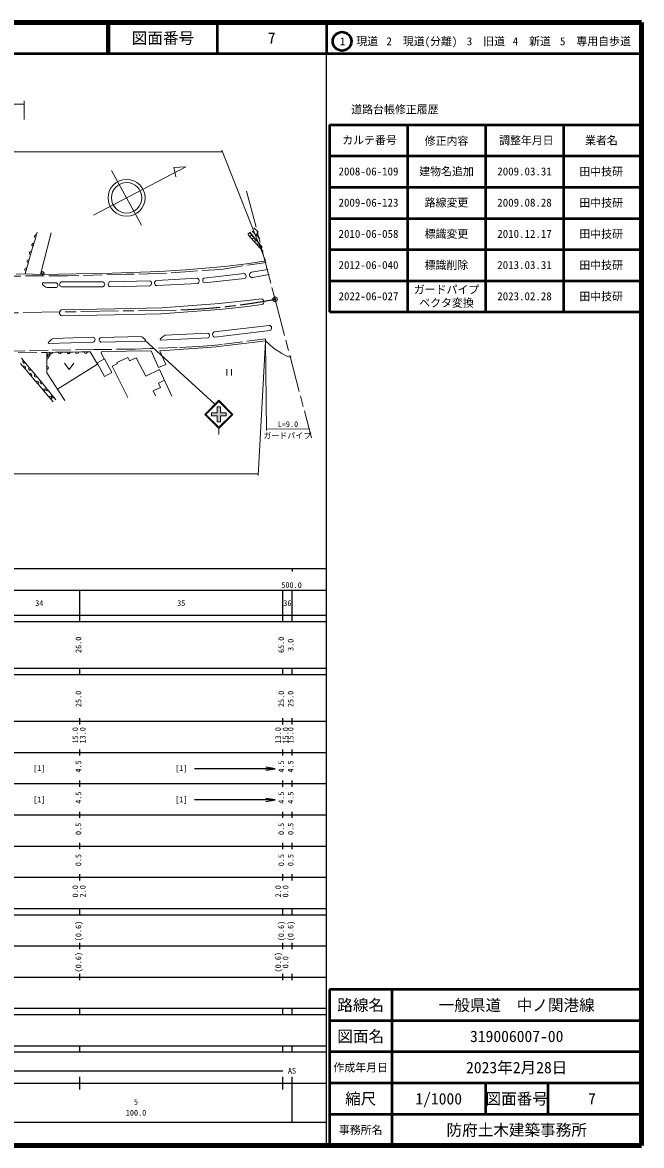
# Model space of a CAD drawing. Units: millimetres, scale not verified. Extents: x 40000 to 680000, y 20000 to 380000.
# Drawn here: x 481610 to 680000, y 20000 to 380000 of the extents above; entities that cross this region are included whole.
import ezdxf
from ezdxf.enums import TextEntityAlignment as Align

# ---------------------------------------------------------------- set-up
doc = ezdxf.new("R2010")
doc.units = ezdxf.units.MM
doc.header["$LTSCALE"] = 1000
doc.header["$PDMODE"] = 32
doc.header["$PDSIZE"] = 500
doc.linetypes.add('CHAIN', pattern=[18.5, 12, -1.5, 3.5, -1.5])
doc.linetypes.add('DASHED', pattern=[7.5, 6, -1.5])
for name, color, linetype, lineweight in [('M-BGD', 7, 'Continuous', 13), ('M-BGD-EXST', 7, 'Continuous', 13), ('M-BMK', 2, 'CHAIN', 13), ('M-BMK-SRVR', 3, 'Continuous', 13), ('M-STR-HTXT', 7, 'Continuous', 13), ('M-STR-STRC', 7, 'Continuous', 13), ('M-STR-STRD', 7, 'Continuous', 13), ('M-TTL', 2, 'Continuous', 140), ('M-TTL-BAND', 7, 'Continuous', 25), ('M-TTL-FRAM', 2, 'Continuous', 50), ('M-TTL-LINE', 7, 'Continuous', 50)]:
    doc.layers.add(name, color=color, linetype=linetype, lineweight=lineweight)
doc.layers.add('M-OTRS', color=6, linetype='Continuous')
doc.layers.add('M-TTL-TXT', color=7, linetype='Continuous')
doc.styles.add('ＭＳ ゴシック', font='')
doc.styles.get('ＭＳ ゴシック').set_extended_font_data('MS Gothic')

# ---------------------------------------------------------------- blocks, each defined once
blk = doc.blocks.new('open_arrow')
at = {"color": 0, "linetype": 'Continuous', "lineweight": -2}
blk.add_lwpolyline([(7.5, 1.25), (0, 0), (7.5, -1.25)], dxfattribs=at)

msp = doc.modelspace()

# ---------------------------------------------------------------- hatches: boundary and pattern name
at = {"layer": 'M-STR-STRC'}
msp.add_hatch(color=256, dxfattribs=at).paths.add_polyline_path([(542192, 254882), (544052, 254882), (544053, 256742), (545053, 256742), (545052, 254882), (546912, 254882), (546912, 253882), (545052, 253882), (545051, 252022), (544051, 252022), (544052, 253882), (542192, 253882)])

# ---------------------------------------------------------------- linework, layer by layer
at = {"layer": 'M-BGD'}
for p, q in [((557104, 312923), (555758, 314186)), ((485522, 310073), (484756, 307408)), ((486287, 312738), (485522, 310073)), ((490786, 312578), (487407, 299254)), ((554498, 312701), (553783, 312113)), ((553948, 311931), (558767, 306606)), ((554448, 311378), (555126, 311937)), ((558417, 307934), (554471, 312734)), ((554521, 312103), (554801, 312333)), ((555183, 311267), (555478, 311509)), ((555204, 310543), (555841, 311067)), ((555216, 313083), (557664, 310796)), ((555919, 309753), (556517, 310245)), ((555936, 310431), (556192, 310641)), ((556452, 311928), (557161, 312709)), ((556708, 309530), (556945, 309725)), ((484756, 307408), (483991, 304742)), ((556799, 308780), (557350, 309232)), ((557452, 308556), (557723, 308779)), ((557570, 307928), (558079, 308346)), ((558132, 307784), (558376, 307985)), ((483991, 304742), (483225, 302077)), ((482459, 299412), (479621, 299362)), ((483225, 302077), (482459, 299412)), ((552679, 299490), (539771, 298040)), ((555043, 299907), (560287, 300831)), ((555329, 298282), (560708, 299229)), ((492478, 296547), (488028, 296490)), ((488028, 296490), (488034, 295992)), ((507332, 296874), (494112, 296817)), ((494119, 295227), (507339, 295284)), ((522428, 297158), (509553, 296817)), ((509594, 295278), (522469, 295619)), ((537752, 297983), (524591, 297272)), ((524680, 295634), (537841, 296345)), ((539945, 296489), (552854, 297939)), ((492497, 295027), (489563, 294990)), ((560708, 282907), (543030, 280825)), ((543227, 279156), (560904, 281239)), ((489901, 277060), (489893, 277288)), ((489901, 277060), (504263, 277541)), ((504209, 279130), (491461, 278703)), ((506672, 279047), (519667, 279296)), ((506701, 277567), (521068, 277843)), ((521068, 277843), (521062, 278152)), ((525798, 278166), (525783, 278499)), ((525798, 278166), (541132, 278869)), ((541063, 280368), (527358, 279740)), ((489387, 274243), (492165, 274285)), ((489414, 270950), (489387, 274243)), ((492165, 274285), (494942, 274326)), ((494942, 274326), (497719, 274367)), ((497719, 274367), (500496, 274408)), ((500496, 274408), (503273, 274450)), ((481013, 270654), (483094, 268210)), ((483149, 270167), (481312, 272392)), ((484986, 267942), (483149, 270167)), ((489440, 267656), (489414, 270950)), ((507929, 272132), (505531, 270847)), ((505531, 270847), (507874, 266475)), ((510271, 267760), (507929, 272132)), ((483094, 268210), (485175, 265765)), ((486823, 265717), (484986, 267942)), ((489440, 267656), (495174, 258796)), ((507874, 266475), (510271, 267760)), ((485175, 265765), (487256, 263320)), ((488661, 263492), (486823, 265717)), ((487256, 263320), (489337, 260876)), ((490498, 261267), (488661, 263492)), ((489337, 260876), (491418, 258431)), ((492335, 259042), (490498, 261267))]:
    msp.add_line(p, q, dxfattribs=at)
at = {"layer": 'M-BGD', "linetype": 'DASHED'}
for p, q in [((487407, 299254), (482459, 299412)), ((480214, 274119), (489387, 274243))]:
    msp.add_line(p, q, dxfattribs=at)
for points in [[(559696, 303075), (549742, 301600), (545172, 300830), (535237, 300209), (524855, 299489), (514696, 299266), (496043, 298818), (480892, 298719), (462463, 298645), (439935, 298322), (432583, 298247), (421679, 298943), (413284, 299489), (409732, 299564), (395451, 299141), (380747, 297726), (375854, 297303), (366390, 297204)], [(559520, 277993), (559515, 278560), (545614, 276777), (542283, 276409), (537969, 276163), (531222, 275782), (522484, 275462), (517764, 275290), (504613, 275143), (489816, 274909), (467427, 274505), (450092, 274183), (426402, 273861), (416465, 273695)]]:
    msp.add_lwpolyline(points, dxfattribs=at)
at = {"layer": 'M-BGD'}
for points in [[(487407, 299254), (510309, 299672), (525576, 300131), (533898, 300681), (546472, 301722), (553386, 302639), (559565, 303575)], [(507796, 272061), (506801, 274108), (506902, 274386), (507104, 274554), (522826, 274780), (525168, 269370), (527550, 270392), (525655, 274774), (533367, 275247), (540933, 275793), (543697, 276011), (548971, 276611), (556046, 277557), (559520, 277993), (560888, 276699), (562069, 275625), (563435, 274689), (564693, 273921), (566074, 273170), (566934, 272817), (567696, 272681)], [(492831, 262416), (505630, 270496), (503273, 274450)], [(515394, 259820), (510352, 269863), (512029, 270677), (511854, 271026), (515382, 272646), (515955, 271558), (518054, 272534), (521122, 266609), (525518, 268724), (529521, 260244)], [(527135, 265298), (525194, 264421), (525866, 263029), (523479, 261885), (524225, 260343)]]:
    msp.add_lwpolyline(points, dxfattribs=at)
for centre, radius, start, end in [((485870, 311416), 464, 69.47175, 258.47535), ((484338, 306085), 464, 69.47267, 258.47477), ((485104, 308750), 464, 69.47236, 258.47509), ((483573, 303420), 464, 69.47267, 258.47477), ((482807, 300754), 464, 69.47267, 258.47477), ((552484, 298683), 830, 296.45361, 76.36549), ((555190, 299095), 825, 100.25199, 279.72981), ((491044, 298916), 4196, 224.16256, 249.33275), ((492045, 295781), 880, 300.94682, 60.51804), ((494330, 296023), 824, 105.36643, 255.12653), ((507152, 296078), 816, 283.26746, 77.2255), ((509888, 296056), 832, 113.75711, 249.27769), ((522147, 296380), 827, 292.93295, 70.10259), ((524749, 296459), 828, 100.97241, 265.20877), ((537355, 297140), 932, 301.42514, 64.75604), ((540247, 297308), 873, 123.09017, 249.7282), ((543395, 280022), 882, 114.42876, 259.00789), ((560603, 282049), 864, 290.40128, 83.03597), ((493155, 275251), 3846, 116.13732, 148.00837), ((504057, 278330), 815, 284.58873, 79.25188), ((506980, 278313), 796, 112.72846, 249.46982), ((518439, 276375), 3168, 34.11096, 67.19677), ((529582, 275295), 4970, 116.58037, 139.8582), ((540723, 279601), 839, 299.19621, 66.05162), ((490777, 274228), 464, 176.43996, 5.26196), ((493554, 274269), 464, 176.44114, 5.26202), ((496331, 274311), 464, 176.44056, 5.26134), ((499108, 274352), 464, 176.44, 5.26316), ((501885, 274393), 464, 176.44176, 5.26138), ((482216, 271268), 481, 127.31458, 311.77668), ((489349, 272596), 551, 275.80154, 85.11909), ((482026, 269409), 536, 314.28794, 126.52382), ((484053, 269043), 481, 127.31443, 311.77683), ((484107, 266964), 536, 314.28675, 126.5242), ((485890, 266818), 481, 127.31403, 311.77631), ((489376, 269303), 551, 275.80097, 85.11861), ((486188, 264519), 536, 314.28632, 126.52532), ((487728, 264593), 481, 127.31403, 311.77631), ((488269, 262075), 536, 314.28601, 126.52494), ((489565, 262368), 481, 127.31443, 311.77683), ((490350, 259630), 536, 314.28675, 126.5242), ((491402, 260143), 481, 127.31403, 311.77631)]:
    msp.add_arc(centre, radius, start, end, dxfattribs=at)
at = {"layer": 'M-BGD-EXST'}
for p, q in [((487580, 299626), (488580, 299626)), ((489464, 273319), (490464, 273319)), ((495046, 270752), (496546, 268752)), ((496546, 268752), (498046, 270752)), ((547147, 268812), (547147, 266812)), ((548647, 268812), (548647, 266812))]:
    msp.add_line(p, q, dxfattribs=at)
for centre in [(488080, 299626), (489964, 273319)]:
    msp.add_circle(centre, 500, dxfattribs=at)
at = {"layer": 'M-BMK'}
for p, q in [((553414, 325942), (562545, 291248)), ((562545, 291248), (574223, 246877)), ((463352, 286682), (532982, 287862))]:
    msp.add_line(p, q, dxfattribs=at)
msp.add_arc((525568, 483356), 195634, 272.1719, 280.89522, dxfattribs=at)
at = {"layer": 'M-BMK-SRVR'}
msp.add_line((510164, 332570), (519799, 315056), dxfattribs=at)
msp.add_lwpolyline([(504345, 318187), (533920, 333748), (530119, 333471), (530726, 330490)], dxfattribs=at)
for centre, radius in [((514994, 323790), 5916), ((514994, 323790), 4878), ((562545, 291248), 750)]:
    msp.add_circle(centre, radius, dxfattribs=at)
at = {"layer": 'M-OTRS'}
msp.add_point((562545, 291248), dxfattribs=at)
at = {"layer": 'M-STR-HTXT'}
for p, q in [((466653, 353850), (482153, 353850)), ((482153, 348850), (482153, 354850)), ((545705, 338576), (174673, 338576)), ((559464, 303552), (545522, 339042)), ((559540, 277869), (557186, 234789)), ((559540, 277869), (559861, 249193)), ((559855, 249693), (573752, 249670)), ((557213, 235288), (167751, 235296))]:
    msp.add_line(p, q, dxfattribs=at)
at = {"layer": 'M-STR-STRC'}
for p, q in [((520789, 278133), (543204, 257624)), ((540051, 254382), (544551, 258882)), ((540405, 254382), (544551, 258529)), ((544053, 256742), (544052, 254882)), ((544053, 256742), (545053, 256742)), ((549052, 254382), (544551, 258882)), ((548698, 254382), (544551, 258529)), ((545053, 256742), (545052, 254882)), ((540051, 254382), (544551, 249882)), ((540405, 254382), (544551, 250235)), ((542192, 254882), (542192, 253882)), ((542192, 254882), (544052, 254882)), ((542192, 253882), (544052, 253882)), ((544052, 253882), (544051, 252022)), ((544051, 252022), (545051, 252022)), ((544551, 250235), (548698, 254382)), ((544552, 249882), (549052, 254382)), ((545052, 253882), (545051, 252022)), ((545052, 254882), (546912, 254882)), ((545052, 253882), (546912, 253882)), ((546912, 254882), (546912, 253882)), ((544552, 249882), (544552, 247882))]:
    msp.add_line(p, q, dxfattribs=at)
at = {"layer": 'M-STR-STRD'}
for points in [[(558252, 291423), (553600, 290834), (544646, 289892), (526301, 288542), (511210, 288224), (493980, 287869)], [(494083, 286002), (511129, 286246), (525924, 286571), (544784, 287940), (553848, 288910), (558355, 289556)]]:
    msp.add_lwpolyline(points, dxfattribs=at)
for centre, radius, start, end in [((557985, 290472), 988, 292.03823, 74.29142), ((494495, 286961), 1044, 119.54542, 246.78422)]:
    msp.add_arc(centre, radius, start, end, dxfattribs=at)
at = {"layer": 'M-TTL'}
for p, q in [((680000, 380000), (40000, 380000)), ((680000, 20000), (680000, 380000)), ((40000, 20000), (680000, 20000))]:
    msp.add_line(p, q, dxfattribs=at)
at = {"layer": 'M-TTL-BAND'}
for p, q in [((579000, 20000), (579000, 370000)), ((40000, 205000), (579000, 205000)), ((568000, 205000), (568000, 204000)), ((68000, 198000), (579000, 198000)), ((500000, 188000), (500000, 198000)), ((565000, 188000), (565000, 198000)), ((568000, 188000), (568000, 198000)), ((40000, 190000), (579000, 190000)), ((40000, 188000), (579000, 188000)), ((40000, 173000), (579000, 173000)), ((500000, 171000), (500000, 173000)), ((565000, 171000), (565000, 173000)), ((568000, 171000), (568000, 173000)), ((40000, 171000), (579000, 171000)), ((40000, 156000), (579000, 156000)), ((500000, 155000), (500000, 157000)), ((565000, 155000), (565000, 157000)), ((568000, 155000), (568000, 157000)), ((46000, 146000), (579000, 146000)), ((500000, 145000), (500000, 147000)), ((565000, 145000), (565000, 147000)), ((568000, 145000), (568000, 147000)), ((562548, 140784), (536720, 140784)), ((500000, 135000), (500000, 137000)), ((565000, 135000), (565000, 137000)), ((568000, 135000), (568000, 137000)), ((52000, 136000), (579000, 136000)), ((562548, 130784), (536720, 130784)), ((46000, 126000), (579000, 126000)), ((500000, 125000), (500000, 127000)), ((565000, 125000), (565000, 127000)), ((568000, 125000), (568000, 127000)), ((52000, 116000), (579000, 116000)), ((500000, 115000), (500000, 117000)), ((565000, 115000), (565000, 117000)), ((568000, 115000), (568000, 117000)), ((46000, 106000), (579000, 106000)), ((500000, 105000), (500000, 107000)), ((565000, 105000), (565000, 107000)), ((568000, 105000), (568000, 107000)), ((40000, 96000), (579000, 96000)), ((40000, 94000), (579000, 94000)), ((500000, 94000), (500000, 96000)), ((565000, 94000), (565000, 96000)), ((568000, 94000), (568000, 96000)), ((49000, 84000), (579000, 84000)), ((500000, 83000), (500000, 85000)), ((565000, 83000), (565000, 85000)), ((568000, 83000), (568000, 85000)), ((40000, 74000), (579000, 74000)), ((500000, 73000), (500000, 75000)), ((565000, 73000), (565000, 75000)), ((568000, 73000), (568000, 75000)), ((40000, 64000), (579000, 64000)), ((40000, 62000), (579000, 62000)), ((500000, 62000), (500000, 64000)), ((565000, 62000), (565000, 64000)), ((568000, 62000), (568000, 64000)), ((40000, 52000), (579000, 52000)), ((500000, 50000), (500000, 52000)), ((565000, 50000), (565000, 52000)), ((568000, 50000), (568000, 52000)), ((40000, 50000), (579000, 50000)), ((71000, 44000), (565000, 44000)), ((40000, 40000), (579000, 40000)), ((500000, 38000), (500000, 42000)), ((565000, 38000), (565000, 42000)), ((568000, 27500), (568000, 42000)), ((68000, 27500), (579000, 27500))]:
    msp.add_line(p, q, dxfattribs=at)
at = {"layer": 'M-TTL-FRAM'}
for p, q in [((580000, 347197), (580000, 287197)), ((580000, 347197), (680000, 347197)), ((580000, 287197), (680000, 287197)), ((680000, 70000), (580000, 70000)), ((580000, 70000), (580000, 20000))]:
    msp.add_line(p, q, dxfattribs=at)
at = {"layer": 'M-TTL-LINE'}
for p, q in [((508747, 380000), (508747, 370000)), ((509247, 380000), (509247, 370000)), ((543997, 380000), (543997, 370000)), ((579000, 380000), (579000, 370000)), ((40000, 370000), (680000, 370000)), ((605000, 347197), (605000, 287197)), ((630000, 347197), (630000, 287197)), ((655000, 347197), (655000, 287197)), ((580000, 337197), (680000, 337197)), ((580000, 327197), (680000, 327197)), ((580000, 317197), (680000, 317197)), ((580000, 307197), (680000, 307197)), ((580000, 297197), (680000, 297197)), ((600000, 70000), (600000, 20000)), ((680000, 60000), (580000, 60000)), ((680000, 50000), (580000, 50000)), ((680000, 40000), (580000, 40000)), ((630000, 40000), (630000, 30000)), ((650000, 40000), (650000, 30000)), ((680000, 30000), (580000, 30000))]:
    msp.add_line(p, q, dxfattribs=at)
msp.add_circle((584031, 373958), 3000, dxfattribs=at)

# ---------------------------------------------------------------- block references
at = {"layer": 'M-TTL-BAND', "xscale": 400, "yscale": 400, "rotation": 180}
for p in [(562548, 140784), (562548, 130784)]:
    msp.add_blockref('open_arrow', p, dxfattribs=at)

# ---------------------------------------------------------------- texts
at = {"layer": 'M-STR-HTXT', "style": 'ＭＳ ゴシック'}
for s, p in [('L=9.0', (566675, 251242)), ('ガードパイプ', (566494, 247551))]:
    msp.add_text(s, height=1833, dxfattribs=at).set_placement(p, align=Align.MIDDLE_CENTER)
at = {"layer": 'M-TTL-BAND', "style": 'ＭＳ ゴシック'}
for s, p in [('500.0', (567844, 198195)), ('34', (487000, 192405)), ('35', (532500, 192405)), ('36', (566500, 192405)), ('[1]', (487000, 139500)), ('[1]', (532500, 139500)), ('[1]', (487000, 129500)), ('[1]', (532500, 129500)), ('AS', (568000, 42500)), ('5', (518000, 32523)), ('100.0', (518000, 29033))]:
    msp.add_text(s, height=1833, dxfattribs=at).set_placement(p, align=Align.BOTTOM_CENTER)
for s, p in [('26.0', (501000, 180500)), ('65.0', (566000, 180500)), ('3.0', (569000, 180500)), ('25.0', (501000, 163174)), ('25.0', (566000, 163174)), ('25.0', (569000, 163174)), ('15.0', (500000, 151500)), ('13.0', (502370, 151500)), ('13.0', (565000, 151500)), ('15.0', (567370, 151500)), ('15.0', (569000, 151500)), ('4.5', (501000, 141500)), ('4.5', (566000, 141500)), ('4.5', (569000, 141500)), ('4.5', (501000, 131500)), ('4.5', (566000, 131500)), ('4.5', (569000, 131500)), ('0.5', (501000, 121500)), ('0.5', (566000, 121500)), ('0.5', (569000, 121500)), ('0.5', (501000, 111500)), ('0.5', (566000, 111500)), ('0.5', (569000, 111500)), ('0.0', (500000, 101500)), ('2.0', (502370, 101500)), ('2.0', (565000, 101500)), ('0.0', (567370, 101500)), ('(0.6)', (501000, 88764)), ('(0.6)', (566000, 88764)), ('(0.6)', (569000, 88764)), ('(0.6)', (501000, 78764)), ('(0.6)', (565000, 78764)), ('0.0', (567370, 78764))]:
    msp.add_text(s, height=1833, rotation=90, dxfattribs=at).set_placement(p, align=Align.BOTTOM_CENTER)
at = {"layer": 'M-TTL-TXT', "style": 'ＭＳ ゴシック'}
for s, height, p in [('図面番号', 3666, (526622, 375000)), ('7', 3666, (561497, 375000)), ('1\u3000現道', 2566, (589448, 373958)), ('2\u3000現道(分離)', 2566, (609619, 373958)), ('3\u3000旧道', 2566, (630121, 373958)), ('4\u3000新道', 2566, (644824, 373958)), ('5\u3000専用自歩道', 2566, (665228, 373958)), ('道路台帳修正履歴', 2566, (600968, 352113)), ('カルテ番号', 2566, (592839, 342277)), ('修正内容', 2566, (617509, 342023)), ('調整年月日', 2566, (643089, 342197)), ('業者名', 2566, (667134, 342197)), ('2008-06-109', 2566, (592500, 332245)), ('建物名追加', 2566, (617500, 332245)), ('2009.03.31', 2566, (642500, 332245)), ('田中技研', 2566, (667077, 332189)), ('2009-06-123', 2566, (592500, 322245)), ('路線変更', 2566, (617500, 322245)), ('2009.08.28', 2566, (642500, 322245)), ('田中技研', 2566, (667077, 322189)), ('2010-06-058', 2566, (592500, 312245)), ('標識変更', 2566, (617500, 312245)), ('2010.12.17', 2566, (642500, 312245)), ('田中技研', 2566, (667077, 312189)), ('2012-06-040', 2566, (592500, 302245)), ('標識削除', 2566, (617500, 302245)), ('2013.03.31', 2566, (642500, 302245)), ('田中技研', 2566, (667077, 302189)), ('ガードパイプ', 2566, (617500, 294372)), ('2022-06-027', 2566, (592500, 292245)), ('ベクタ変換', 2566, (617500, 290119)), ('2023.02.28', 2566, (642500, 292245)), ('田中技研', 2566, (667077, 292189)), ('路線名', 3666, (590000, 65000)), ('路線名', 3666, (590000, 65000)), ('一般県道\u3000中ノ関港線', 3666, (640000, 65000)), ('図面名', 3666, (590000, 55000)), ('図面名', 3666, (590000, 55000)), ('319006007-00', 3666, (640000, 55000)), ('2023年2月28日', 3666, (640000, 45000)), ('作成年月日', 2566, (590000, 45000)), ('作成年月日', 2566, (590000, 45000)), ('縮尺', 3666, (590000, 35000)), ('縮尺', 3666, (590000, 35000)), ('1/1000', 3666, (615000, 35000)), ('図面番号', 3666, (640000, 35000)), ('図面番号', 3666, (640000, 35000)), ('7', 3666, (664125, 35000)), ('事務所名', 2566, (590000, 25000)), ('事務所名', 2566, (590000, 25000)), ('防府土木建築事務所', 3666, (640000, 25000))]:
    msp.add_text(s, height=height, dxfattribs=at).set_placement(p, align=Align.MIDDLE_CENTER)

doc.saveas('drawing.dxf')
